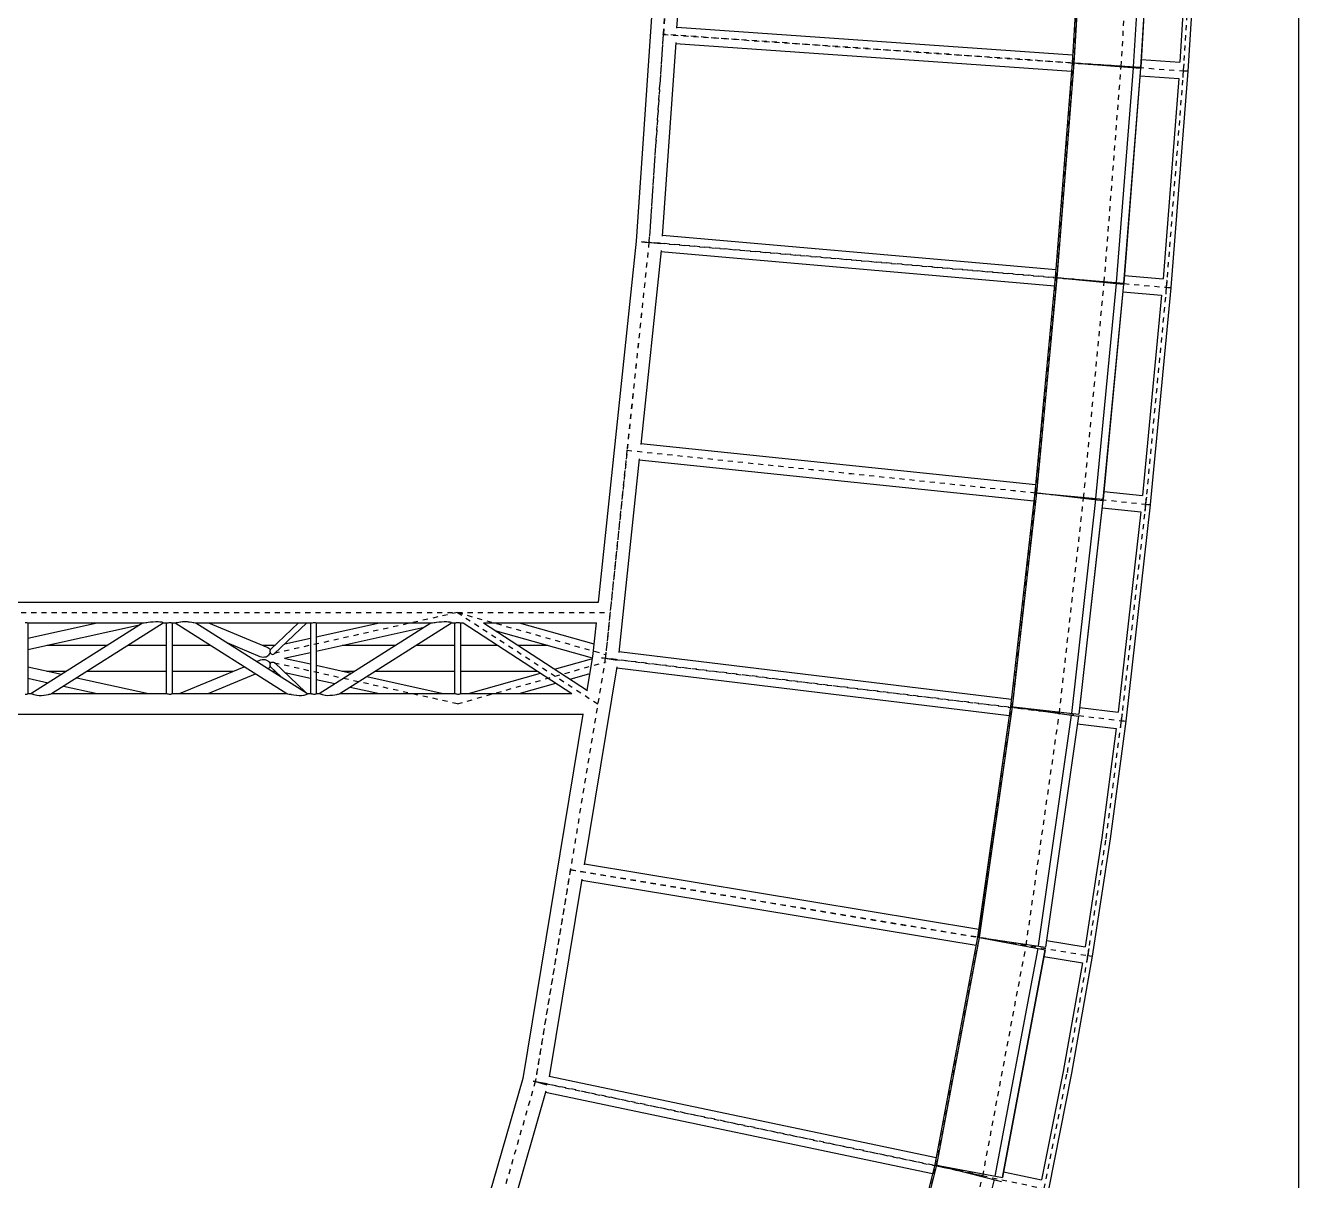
# Model space of a CAD drawing. Header units: millimetres. Extents: x 149919 to 150445, y 136651 to 136866.
# Drawn here: x 150419.45 to 150444.54, y 136715.48 to 136738.25 of the extents above; entities that cross this region are included whole.
import ezdxf

# ---------------------------------------------------------------- set-up
doc = ezdxf.new("R2010")
doc.units = ezdxf.units.MM
doc.header["$LTSCALE"] = 0.25
doc.linetypes.add('CENTER', pattern=[50.8, 31.75, -6.35, 6.35, -6.35])
doc.linetypes.add('XKITLINE00', pattern=[0])

# ---------------------------------------------------------------- blocks, each defined once
blk = doc.blocks.new('çatıı')
at = {"color": 8, "linetype": 'CENTER'}
for p, q in [((29049.3, 9180.3), (28992.7, 8360.3)), ((29049.3, 9180.3), (28992.7, 8360.3)), ((29049.3, 9180.3), (29020.6, 8770.3)), ((29830, 8713.7), (29856.1, 9137.4)), ((29923.4, 8707.2), (29949.5, 9132.6)), ((30046.6, 8698.5), (30072.9, 9126.1)), ((29020.6, 8770.3), (28992.7, 8360.3)), ((29923.4, 8707.2), (29020.6, 8770.3)), ((29020.6, 8770.3), (30046.6, 8698.5)), ((29796.8, 8290.3), (29830, 8713.7)), ((29890.1, 8282.2), (29923.4, 8707.2)), ((30013.1, 8271.5), (30046.6, 8698.5)), ((28992.7, 8360.3), (28906.7, 7540.3)), ((28992.7, 8360.3), (28906.7, 7540.3)), ((28992.7, 8360.3), (28949.3, 7950.3)), ((29890.1, 8282.2), (28992.7, 8360.3)), ((28992.7, 8360.3), (30013.1, 8271.5)), ((29756.4, 7866.3), (29796.8, 8290.3)), ((29849.5, 7856.6), (29890.1, 8282.2)), ((29972.3, 7843.9), (30013.1, 8271.5)), ((28949.3, 7950.3), (28906.7, 7540.3)), ((28949.3, 7950.3), (29849.5, 7856.6)), ((28949.3, 7950.3), (29972.3, 7843.9)), ((29708.9, 7444.5), (29756.4, 7866.3)), ((29801.6, 7431.8), (29849.5, 7856.6)), ((29924.2, 7417), (29972.3, 7843.9)), ((27695.3, 7630.3), (28916, 7630.3)), ((28615.3, 7630.3), (28245.2, 7547.8)), ((28615.3, 7630.3), (28906.7, 7547.8)), ((28615.3, 7630.3), (28891.7, 7450.3)), ((28615.3, 7450.3), (28245.2, 7532.8)), ((28615.3, 7450.3), (28906.7, 7532.8)), ((28906.7, 7540.3), (28768.7, 6705.8)), ((28906.7, 7540.3), (28768.7, 6705.8)), ((28906.7, 7540.3), (28837.7, 7123.1)), ((29801.6, 7431.8), (28906.7, 7540.3)), ((28906.7, 7540.3), (29924.2, 7417)), ((29643.8, 6989.6), (29708.9, 7444.5)), ((29736.2, 6974.3), (29801.6, 7431.8)), ((29893.7, 7185.2), (29924.2, 7417)), ((29858.1, 6954.1), (29893.7, 7185.2)), ((28837.7, 7123.1), (28768.7, 6705.8)), ((29736.2, 6974.3), (28837.6, 7123.1)), ((28837.7, 7123.1), (29858.1, 6954.1)), ((29559.5, 6541.1), (29643.8, 6989.6)), ((29650.8, 6519.9), (29736.2, 6974.3)), ((29817.4, 6723.8), (29858.1, 6954.1)), ((28768.7, 6705.8), (28538.4, 5903.8)), ((28768.7, 6705.8), (28538.4, 5903.8)), ((28768.7, 6705.8), (28653.5, 6304.8)), ((29650.8, 6519.9), (28768.7, 6705.8)), ((28768.7, 6705.8), (29771.6, 6494.5)), ((29771.6, 6494.5), (29817.4, 6723.8)), ((29442.8, 6077.5), (29559.5, 6541.1)), ((29532.9, 6051.8), (29650.8, 6519.9))]:
    blk.add_line(p, q, dxfattribs=at)
at = {"color": 8, "linetype": 'XKITLINE00'}
for p, q in [((29073.7, 9164.8), (29047.3, 8782.6)), ((29852.7, 9137.6), (29826.7, 8713.9)), ((29852.8, 9137.5), (29826.8, 8713.9)), ((29856.1, 9137.4), (29830, 8713.7)), ((29973.1, 9130.2), (29947.1, 8706.5)), ((29987.4, 9129.3), (29961.4, 8705.6)), ((29987.9, 9129.3), (29961.9, 8705.6)), ((30063.5, 9110.5), (30039.2, 8715.2)), ((30081.3, 9125.6), (30055, 8698)), ((29016.2, 9070), (28967.4, 8362.5)), ((29047.5, 8784.6), (29827.6, 8730)), ((29047.5, 8784.6), (29827.6, 8730)), ((29045.4, 8754.4), (29019, 8372.2)), ((29045.2, 8752.4), (29825.4, 8697.8)), ((29045.2, 8752.4), (29825.4, 8697.8)), ((29826.7, 8714), (29793.5, 8290.6)), ((29826.8, 8713.9), (29793.6, 8290.6)), ((29830, 8713.7), (29796.8, 8290.3)), ((29826.7, 8714), (29961.7, 8703.4)), ((29826.7, 8713.9), (29961.9, 8705.6)), ((29826.8, 8713.9), (29826.8, 8713.9)), ((29826.8, 8713.9), (29826.8, 8713.9)), ((29962.8, 8720.6), (30039.2, 8715.3)), ((30046.4, 8707.6), (30046.1, 8704.8)), ((30046.7, 8710), (30046.4, 8707.6)), ((30046.7, 8709.6), (30046.4, 8707.3)), ((30047, 8712), (30046.7, 8710)), ((30047, 8711.5), (30046.7, 8709.6)), ((30047, 8712.3), (30047, 8712)), ((30047, 8711.7), (30047, 8711.5)), ((29946.9, 8704.5), (29913.7, 8281.2)), ((29961.3, 8703.4), (29928.1, 8280)), ((29961.7, 8703.4), (29928.5, 8280)), ((29960.6, 8688.4), (30037, 8683)), ((30037, 8683.1), (30006, 8288.3)), ((30055, 8697.9), (30021.5, 8270.9)), ((30045.2, 8692.4), (30045.1, 8689.7)), ((30045.2, 8690), (30045.1, 8687.6)), ((30045.1, 8689.7), (30045.1, 8687.2)), ((30045.1, 8687.6), (30045.2, 8685.6)), ((30045.1, 8687.2), (30045.1, 8685.2)), ((30045.1, 8685.2), (30045.1, 8684.9)), ((30045.4, 8695.5), (30045.2, 8692.4)), ((30045.3, 8692.7), (30045.2, 8690)), ((30045.2, 8685.6), (30045.2, 8685.5)), ((30045.4, 8695.6), (30045.3, 8692.7)), ((30045.6, 8698.6), (30045.4, 8695.5)), ((30045.6, 8698.6), (30045.4, 8695.6)), ((30045.8, 8701.8), (30045.6, 8698.6)), ((30045.9, 8701.7), (30045.6, 8698.6)), ((30045.6, 8698.6), (30055, 8697.9)), ((30045.6, 8698.6), (30050.8, 8698.3)), ((30046.1, 8704.8), (30045.8, 8701.8)), ((30046.1, 8704.6), (30045.9, 8701.7)), ((30046.4, 8707.3), (30046.1, 8704.6)), ((30047.6, 8698.5), (30047.6, 8698.5)), ((30047.6, 8698.5), (30047.6, 8698.5)), ((30047.6, 8698.5), (30047.6, 8698.5)), ((30047.6, 8698.5), (30047.6, 8698.5)), ((30050.6, 8698.3), (30050.8, 8698.3)), ((30050.8, 8698.3), (30053.9, 8698.1)), ((30053.9, 8698.1), (30055, 8698)), ((28967.4, 8362.5), (28892.7, 7650.6)), ((28977.8, 8361.3), (28981.2, 8361.1)), ((28977.9, 8361.8), (28981.3, 8361.5)), ((28981.2, 8361.1), (28984.9, 8360.8)), ((28981.3, 8361.5), (28984.9, 8361.1)), ((28984.9, 8361.1), (28988.8, 8360.7)), ((28984.9, 8360.8), (28988.8, 8360.5)), ((28988.8, 8360.7), (29016.1, 8357.8)), ((28988.8, 8360.5), (29016.1, 8358.7)), ((28997.4, 8360), (28997.4, 8359.8)), ((28997.6, 8359.9), (28997.5, 8359.8)), ((29019.2, 8374.2), (29794.7, 8306.7)), ((29019.2, 8374.2), (29794.7, 8306.7)), ((29016.6, 8344), (28976.4, 7961.7)), ((29016.4, 8342), (29791.9, 8274.6)), ((29016.4, 8342), (29791.9, 8274.5)), ((29793.5, 8290.6), (29753, 7866.6)), ((29793.6, 8290.6), (29753.1, 7866.7)), ((29796.8, 8290.3), (29756.4, 7866.3)), ((29793.5, 8290.6), (29928.3, 8277.8)), ((29793.5, 8290.6), (29928.5, 8280)), ((29793.6, 8290.6), (29793.6, 8290.6)), ((29793.6, 8290.6), (29793.6, 8290.6)), ((29929.7, 8295), (30006, 8288.3)), ((30013.4, 8283), (30013.1, 8280.5)), ((30013.4, 8282.6), (30013.1, 8280.2)), ((30013.7, 8284.9), (30013.4, 8283)), ((30013.7, 8284.5), (30013.4, 8282.6)), ((30013.8, 8285.3), (30013.7, 8284.9)), ((30013.7, 8284.6), (30013.7, 8284.5)), ((29913.5, 8279.2), (29873.1, 7855.2)), ((29927.9, 8277.8), (29887.4, 7853.8)), ((29928.3, 8277.8), (29887.9, 7853.8)), ((29926.9, 8262.8), (30003.2, 8256.2)), ((30003.2, 8256.2), (29965.5, 7860.8)), ((30021.5, 8270.7), (29980.7, 7843.1)), ((30011.5, 8262.7), (30011.4, 8260.2)), ((30011.4, 8260.2), (30011.4, 8258.2)), ((30011.4, 8258.2), (30011.4, 8257.9)), ((30011.7, 8265.4), (30011.5, 8262.7)), ((30011.6, 8263), (30011.5, 8260.6)), ((30011.5, 8260.6), (30011.5, 8258.6)), ((30011.5, 8258.6), (30011.5, 8258.5)), ((30011.7, 8265.7), (30011.6, 8263)), ((30011.9, 8268.6), (30011.7, 8265.7)), ((30011.9, 8268.5), (30011.7, 8265.4)), ((30012.1, 8271.6), (30011.9, 8268.5)), ((30012.1, 8271.6), (30011.9, 8268.6)), ((30012.4, 8274.7), (30012.1, 8271.6)), ((30012.4, 8274.6), (30012.1, 8271.6)), ((30012.1, 8271.6), (30021.5, 8270.7)), ((30012.1, 8271.6), (30015.3, 8271.3)), ((30012.7, 8277.8), (30012.4, 8274.7)), ((30012.7, 8277.5), (30012.4, 8274.6)), ((30013.1, 8280.5), (30012.7, 8277.8)), ((30013.1, 8280.2), (30012.7, 8277.5)), ((30014.1, 8271.4), (30014.1, 8271.4)), ((30014.1, 8271.4), (30014.1, 8271.4)), ((30014.1, 8271.4), (30014.1, 8271.4)), ((30014.1, 8271.4), (30014.1, 8271.4)), ((30015.3, 8271.3), (30019, 8271.1)), ((30019, 8271.1), (30021.5, 8270.9)), ((28976.6, 7963.7), (29754.5, 7882.7)), ((28976.6, 7963.7), (29754.5, 7882.8)), ((28973.5, 7933.6), (28933.4, 7551.3)), ((28973.3, 7931.6), (29751.2, 7850.6)), ((28973.3, 7931.5), (29751.2, 7850.6)), ((29753, 7866.7), (29705.5, 7444.8)), ((29753.1, 7866.6), (29705.6, 7444.9)), ((29756.4, 7866.3), (29708.9, 7444.5)), ((29753, 7866.7), (29887.6, 7851.5)), ((29753, 7866.6), (29887.9, 7853.8)), ((29753.1, 7866.7), (29753.1, 7866.6)), ((29753.1, 7866.7), (29753.1, 7866.7)), ((29889.3, 7868.7), (29965.5, 7860.8)), ((29972.8, 7855.3), (29972.4, 7852.9)), ((29972.8, 7854.9), (29972.4, 7852.6)), ((29973.1, 7857.3), (29972.8, 7855.3)), ((29973.1, 7856.8), (29972.8, 7854.9)), ((29973.2, 7857.6), (29973.1, 7857.3)), ((29973.1, 7857), (29973.1, 7856.8)), ((29872.9, 7853.2), (29825.4, 7431.3)), ((29887.2, 7851.6), (29839.7, 7429.7)), ((29887.6, 7851.5), (29840.1, 7429.7)), ((29885.9, 7836.6), (29962.1, 7828.7)), ((29980.6, 7842.9), (29932.6, 7416)), ((29970.5, 7835), (29970.4, 7832.6)), ((29970.5, 7833), (29970.4, 7831)), ((29970.4, 7832.6), (29970.4, 7830.6)), ((29970.4, 7831), (29970.4, 7830.9)), ((29970.4, 7830.6), (29970.4, 7830.2)), ((29970.7, 7837.8), (29970.5, 7835)), ((29970.6, 7835.3), (29970.5, 7833)), ((29970.8, 7838), (29970.6, 7835.3)), ((29971, 7840.8), (29970.7, 7837.8)), ((29971, 7840.9), (29970.8, 7838)), ((29971.3, 7844), (29971, 7840.8)), ((29971.3, 7844), (29971, 7840.9)), ((29971.6, 7847.1), (29971.3, 7844)), ((29971.7, 7847), (29971.3, 7844)), ((29971.3, 7844), (29976.5, 7843.5)), ((29971.3, 7844), (29980.6, 7842.9)), ((29972, 7850.1), (29971.6, 7847.1)), ((29972, 7849.9), (29971.7, 7847)), ((29972.4, 7852.9), (29972, 7850.1)), ((29972.4, 7852.6), (29972, 7849.9)), ((29973.3, 7843.8), (29973.3, 7843.8)), ((29973.3, 7843.8), (29973.3, 7843.7)), ((29973.3, 7843.8), (29973.3, 7843.8)), ((29973.3, 7843.8), (29973.3, 7843.8)), ((29976.3, 7843.5), (29978.2, 7843.3)), ((29978.2, 7843.3), (29980.7, 7843.1)), ((29962.1, 7828.7), (29917.7, 7434)), ((27695.3, 7650.6), (28893.5, 7650.6)), ((27762.9, 7610.5), (27764.6, 7610.5)), ((27764.6, 7610.5), (27766.2, 7610.4)), ((27766.2, 7610.4), (27767.5, 7610.2)), ((27767.5, 7610.2), (27768, 7610)), ((27768, 7610), (27768.3, 7610)), ((27768.3, 7610), (27768.6, 7610)), ((27768.5, 7610), (27995.9, 7610)), ((27768.6, 7579.8), (27904.9, 7610)), ((27768.6, 7610), (27768.6, 7470.5)), ((27768.6, 7557.4), (27988.5, 7606.1)), ((27774.6, 7470.6), (27994.6, 7610)), ((27815.2, 7470.5), (28035.3, 7609.9)), ((27994.7, 7610), (27994.8, 7609.9)), ((27994.8, 7609.9), (27995.4, 7610)), ((27995.4, 7610), (27997.2, 7610)), ((27997.2, 7610), (27997.5, 7610.1)), ((27997.5, 7610.1), (28001, 7610.6)), ((28001, 7610.6), (28003.2, 7610.8)), ((28003.2, 7610.8), (28005.4, 7611.2)), ((28005.4, 7611.2), (28010.5, 7611.8)), ((28010.5, 7611.8), (28014.6, 7612.1)), ((28014.6, 7612.1), (28015.7, 7612.3)), ((28015.7, 7612.3), (28020.8, 7612.6)), ((28020.8, 7612.6), (28025.2, 7612.6)), ((28025.2, 7612.6), (28028.8, 7612.2)), ((28028.8, 7612.2), (28029, 7612.1)), ((28029, 7612.1), (28031.7, 7611.7)), ((28031.7, 7611.7), (28033.7, 7611.1)), ((28033.7, 7611.1), (28033.9, 7610.8)), ((28033.9, 7610.8), (28034.9, 7610.5)), ((28034.9, 7610.5), (28035.3, 7610)), ((28035.3, 7610), (28042.4, 7610)), ((28035.3, 7610), (28035.3, 7609.9)), ((28035.3, 7610), (28035.3, 7610)), ((28041.3, 7610), (28041.3, 7470.6)), ((28041.4, 7610), (28041.5, 7609.9)), ((28041.5, 7609.9), (28041.6, 7609.9)), ((28041.6, 7609.9), (28042.4, 7610)), ((28041.8, 7610), (28041.9, 7609.9)), ((28042.4, 7610), (28043.6, 7610)), ((28043.6, 7610), (28043.7, 7610.1)), ((28043.7, 7610.1), (28045.2, 7610.3)), ((28045.2, 7610.3), (28047, 7610.5)), ((28047, 7610.5), (28048.8, 7610.5)), ((28048.8, 7610.5), (28050.4, 7610.4)), ((28050.4, 7610.4), (28051.6, 7610.2)), ((28051.6, 7610.2), (28052.1, 7610)), ((28052.1, 7610), (28052.4, 7610)), ((28052.4, 7610), (28052.7, 7610)), ((28052.6, 7610), (28059.4, 7610)), ((28052.7, 7610), (28052.7, 7470.5)), ((28058.7, 7610), (28058.9, 7609.9)), ((28058.7, 7610), (28278.7, 7470.6)), ((28058.9, 7609.9), (28059.9, 7610)), ((28058.9, 7609.9), (28058.9, 7609.9)), ((28059.9, 7610), (28060.4, 7610.1)), ((28060.4, 7610.1), (28061.4, 7610.4)), ((28061.4, 7610.4), (28063.4, 7610.8)), ((28063.4, 7610.8), (28063.5, 7610.9)), ((28063.5, 7610.9), (28066.1, 7611.6)), ((28066.1, 7611.6), (28069.5, 7612.1)), ((28069.5, 7612.1), (28070.3, 7612.2)), ((28070.3, 7612.2), (28073.3, 7612.6)), ((28073.3, 7612.6), (28077.7, 7612.7)), ((28077.7, 7612.7), (28082.5, 7612.4)), ((28082.5, 7612.4), (28084.5, 7612.2)), ((28084.5, 7612.2), (28087.3, 7612)), ((28087.3, 7612), (28091.7, 7611.4)), ((28091.7, 7611.4), (28094.6, 7610.8)), ((28094.6, 7610.8), (28095.5, 7610.7)), ((28095.5, 7610.7), (28098.2, 7610.2)), ((28098.2, 7610.2), (28098.7, 7610.1)), ((28098.7, 7610.1), (28099.4, 7610)), ((28099.4, 7610), (28326.4, 7610)), ((28099.4, 7610), (28319.8, 7470.4)), ((28124.3, 7610), (28241.8, 7561.1)), ((28246.9, 7557.2), (28301.9, 7610)), ((28254.3, 7548.7), (28318.2, 7610)), ((28325.5, 7610), (28325.5, 7470.6)), ((28325.6, 7610), (28325.7, 7609.9)), ((28325.7, 7609.9), (28326.6, 7610)), ((28325.7, 7609.9), (28325.7, 7609.9)), ((28326, 7610), (28326, 7609.9)), ((28326.6, 7610), (28327.8, 7610.1)), ((28327.8, 7610.1), (28329.4, 7610.3)), ((28327.8, 7610.1), (28327.8, 7610.1)), ((28329.4, 7610.3), (28331.2, 7610.5)), ((28331.2, 7610.5), (28332.9, 7610.5)), ((28332.9, 7610.5), (28334.5, 7610.5)), ((28334.5, 7610.5), (28335.8, 7610.3)), ((28335.8, 7610.3), (28336.3, 7610.1)), ((28336.3, 7610.1), (28336.6, 7610)), ((28336.6, 7610), (28336.9, 7610)), ((28336.8, 7610), (28564, 7610)), ((28336.9, 7582.1), (28461.7, 7610)), ((28336.9, 7610), (28336.9, 7470.5)), ((28342.9, 7470.6), (28562.9, 7610)), ((28383.6, 7470.5), (28603.6, 7609.9)), ((28563, 7610), (28563.1, 7609.9)), ((28563.1, 7609.9), (28563.7, 7610)), ((28563.7, 7610), (28565.5, 7610.1)), ((28565.5, 7610.1), (28565.9, 7610.1)), ((28565.9, 7610.1), (28569.4, 7610.6)), ((28569.4, 7610.6), (28571.5, 7610.8)), ((28571.5, 7610.8), (28573.9, 7611.2)), ((28573.9, 7611.2), (28578.9, 7611.9)), ((28578.9, 7611.9), (28583, 7612.2)), ((28583, 7612.2), (28584.1, 7612.3)), ((28584.1, 7612.3), (28589.2, 7612.7)), ((28589.2, 7612.7), (28593.6, 7612.6)), ((28593.6, 7612.6), (28597.2, 7612.2)), ((28597.2, 7612.2), (28597.3, 7612.2)), ((28597.3, 7612.2), (28600.1, 7611.8)), ((28600.1, 7611.8), (28602, 7611.1)), ((28602, 7611.1), (28602.3, 7610.8)), ((28602.3, 7610.8), (28603.2, 7610.5)), ((28603.2, 7610.5), (28603.6, 7610.1)), ((28603.6, 7610.1), (28603.6, 7610)), ((28603.6, 7610), (28610.6, 7610)), ((28603.6, 7610), (28603.6, 7609.9)), ((28609.6, 7610), (28609.6, 7470.6)), ((28609.7, 7610), (28609.9, 7609.9)), ((28609.9, 7609.9), (28610.7, 7610)), ((28609.9, 7609.9), (28609.9, 7609.9)), ((28610.1, 7610), (28610.2, 7609.9)), ((28610.7, 7610), (28611.9, 7610.1)), ((28611.9, 7610.1), (28612, 7610.1)), ((28612, 7610.1), (28613.6, 7610.4)), ((28613.6, 7610.4), (28615.3, 7610.5)), ((28615.3, 7610.5), (28617.1, 7610.6)), ((28617.1, 7610.6), (28618.7, 7610.5)), ((28618.7, 7610.5), (28619.9, 7610.3)), ((28619.9, 7610.3), (28620.5, 7610.1)), ((28620.5, 7610.1), (28620.7, 7610)), ((28620.7, 7610), (28621, 7610)), ((28621, 7610), (28621, 7470.5)), ((28621, 7610), (28626.8, 7610)), ((28626.5, 7610), (28840.6, 7470.6)), ((28666.3, 7610.1), (28871.8, 7476.3)), ((28666.5, 7610), (28889.5, 7610)), ((28737, 7610), (28884.1, 7568.3)), ((28888.4, 7610), (28881.5, 7543.7)), ((28274.8, 7568.3), (28325.5, 7579.6)), ((28336.9, 7554.3), (28549.9, 7601.7)), ((28689.1, 7595.2), (28881, 7540.9)), ((27805.8, 7565.7), (27924.6, 7565.7)), ((27965.4, 7565.7), (28041.3, 7565.7)), ((28052.7, 7565.7), (28128.6, 7565.7)), ((28161, 7571), (28226, 7543.9)), ((28169.4, 7565.7), (28173.7, 7565.7)), ((28230.7, 7565.7), (28255.8, 7565.7)), ((28241.8, 7561.1), (28243.7, 7559.9)), ((28243.7, 7559.9), (28244, 7559.6)), ((28244, 7559.6), (28245.2, 7558.4)), ((28245.2, 7558.4), (28245.9, 7556.8)), ((28245.8, 7555.5), (28245.6, 7555.2)), ((28245.6, 7555.2), (28245.6, 7553.6)), ((28245.6, 7553.6), (28245.6, 7553.4)), ((28245.6, 7553.4), (28245.8, 7551.8)), ((28246, 7556.3), (28245.8, 7555.5)), ((28245.9, 7556.8), (28246, 7556.6)), ((28246, 7556.6), (28246.1, 7556.4)), ((28246.1, 7556.4), (28246.6, 7556.8)), ((28246.6, 7556.8), (28246.9, 7557.2)), ((28246.9, 7557.2), (28247, 7557.2)), ((28388.1, 7565.7), (28492.9, 7565.7)), ((28533.7, 7565.7), (28609.6, 7565.7)), ((28621, 7565.7), (28694.5, 7565.7)), ((28734.5, 7565.7), (28793.5, 7565.7)), ((28933.6, 7553.3), (29707.1, 7459.5)), ((28933.6, 7553.3), (29707.1, 7459.5)), ((28219.6, 7533.9), (28227.1, 7537)), ((28226, 7543.9), (28228.9, 7543)), ((28227.1, 7537), (28230.1, 7537.7)), ((28228.9, 7543), (28232, 7542.6)), ((28230.1, 7537.7), (28233.2, 7537.9)), ((28232, 7542.6), (28235, 7542.7)), ((28233.2, 7537.9), (28236.2, 7537.5)), ((28235, 7542.7), (28237.9, 7543.3)), ((28236.2, 7537.5), (28238.9, 7536.6)), ((28237.9, 7543.3), (28240.5, 7544.5)), ((28238.9, 7536.6), (28241.3, 7535.2)), ((28240.5, 7544.5), (28242.6, 7546.1)), ((28241.3, 7535.2), (28242.4, 7534.3)), ((28242.4, 7534.3), (28243.3, 7533.5)), ((28242.7, 7546.2), (28242.6, 7546.1)), ((28244.4, 7548), (28242.7, 7546.2)), ((28243.3, 7533.5), (28244.8, 7531.4)), ((28245.4, 7550), (28244.4, 7548)), ((28244.8, 7531.4), (28245.2, 7530.5)), ((28245.2, 7530.5), (28245.8, 7529.2)), ((28245.6, 7550.1), (28245.4, 7550)), ((28245.9, 7551.3), (28245.6, 7550.1)), ((28245.8, 7528.7), (28245.6, 7527.1)), ((28245.8, 7551.8), (28246, 7551)), ((28245.8, 7529.2), (28245.9, 7528.9)), ((28245.9, 7529.1), (28245.8, 7528.7)), ((28246.6, 7530.3), (28245.9, 7529.1)), ((28246, 7551), (28246.5, 7550.2)), ((28246.5, 7550.2), (28246.6, 7550)), ((28246.6, 7550), (28247.8, 7548.9)), ((28246.6, 7530.3), (28246.8, 7530.4)), ((28246.8, 7530.4), (28247.9, 7531.5)), ((28247.8, 7548.9), (28249.4, 7548.1)), ((28247.9, 7531.5), (28249.5, 7532.3)), ((28249.4, 7548.1), (28251.1, 7547.8)), ((28249.5, 7532.3), (28251.2, 7532.7)), ((28251.1, 7547.8), (28252.8, 7548)), ((28251.2, 7532.7), (28252.9, 7532.5)), ((28252.8, 7548), (28254.3, 7548.7)), ((28252.9, 7532.5), (28254.4, 7531.8)), ((28254.4, 7531.8), (28315.6, 7473.1)), ((28273.9, 7540.2), (28325.5, 7551.7)), ((28276.4, 7539.8), (28325.5, 7528.9)), ((28806.7, 7518.7), (28879.2, 7539.2)), ((28881.5, 7543.7), (28870.5, 7477.1)), ((28898.9, 7541.6), (28902.7, 7540.9)), ((28898.9, 7541.1), (28902.7, 7540.7)), ((28902.7, 7540.7), (28906.7, 7540.3)), ((28902.8, 7540.9), (28906.7, 7540.3)), ((28906.7, 7540.3), (28930, 7537.8)), ((28906.7, 7540.3), (28929.9, 7536.4)), ((28911.3, 7539.8), (28911.3, 7539.5)), ((28911.5, 7539.8), (28911.4, 7539.5)), ((27768.6, 7523.2), (27834.5, 7508.6)), ((27806, 7514.9), (27844.4, 7514.9)), ((27885.2, 7514.9), (28041.3, 7514.9)), ((28052.7, 7514.9), (28173.9, 7514.9)), ((28067.4, 7470.6), (28194.9, 7523.6)), ((28124.1, 7470.6), (28217.4, 7509.4)), ((28242, 7519.7), (28242.7, 7520)), ((28242.7, 7520), (28243.8, 7520.8)), ((28243.8, 7520.8), (28244.3, 7521.3)), ((28245.5, 7522.9), (28244.3, 7521.3)), ((28245.7, 7523.7), (28245.5, 7522.9)), ((28245.6, 7527.1), (28245.6, 7526.9)), ((28245.6, 7526.9), (28245.7, 7525.4)), ((28245.7, 7525.4), (28245.8, 7525)), ((28246, 7524.4), (28245.7, 7523.7)), ((28245.8, 7525), (28246, 7524.3)), ((28246, 7524.2), (28246.7, 7523.6)), ((28246.7, 7523.6), (28247, 7523.2)), ((28247, 7523.2), (28247.1, 7523.2)), ((28247, 7523.2), (28267.7, 7503.4)), ((28249.6, 7514.9), (28255.8, 7514.9)), ((28253.5, 7517), (28253.6, 7516.9)), ((28274.8, 7512.2), (28325.5, 7500.9)), ((28336.9, 7526.3), (28406.4, 7510.8)), ((28388.2, 7514.9), (28412.8, 7514.9)), ((28436.5, 7504.1), (28587, 7470.6)), ((28453.5, 7514.9), (28609.6, 7514.9)), ((28621, 7514.9), (28772.5, 7514.9)), ((28636.9, 7470.6), (28778.9, 7510.8)), ((28837.1, 7498.9), (28875.9, 7509.9)), ((28929.6, 7523.1), (28865, 7132.9)), ((28929.3, 7521.3), (29703, 7427.5)), ((28929.3, 7521.3), (29703, 7427.5)), ((27768.6, 7500.7), (27808.3, 7492)), ((27838.5, 7485.3), (27904.8, 7470.6)), ((27864.7, 7501.9), (28006, 7470.6)), ((28336.9, 7498.4), (28373.7, 7490.2)), ((28403.9, 7483.4), (28461.6, 7470.6)), ((28737.1, 7470.6), (28809.2, 7491)), ((27762.9, 7469.5), (27764.6, 7469.5)), ((27764.6, 7469.5), (27766.2, 7469.6)), ((27766.2, 7469.6), (27767.5, 7469.9)), ((27767.5, 7469.9), (27768, 7470.2)), ((27768, 7470.2), (27768.3, 7470.2)), ((27768.3, 7470.2), (27768.6, 7470.5)), ((27768.6, 7470.6), (27775.1, 7470.6)), ((27774.6, 7470.6), (27775, 7470.7)), ((27774.6, 7470.6), (27774.6, 7470.6)), ((27775, 7470.7), (27775.2, 7470.5)), ((27775.2, 7470.5), (27776.4, 7470.2)), ((27776.4, 7470.2), (27776.5, 7470.1)), ((27776.5, 7470.1), (27778.2, 7469.4)), ((27778.2, 7469.4), (27779.5, 7469.1)), ((27779.5, 7469.1), (27780.4, 7468.6)), ((27780.4, 7468.6), (27783.3, 7467.9)), ((27783.3, 7467.9), (27786.2, 7467.5)), ((27786.2, 7467.5), (27786.8, 7467.3)), ((27786.8, 7467.3), (27790.8, 7466.9)), ((27790.8, 7466.9), (27795.4, 7467)), ((27795.4, 7467), (27800.3, 7467.4)), ((27800.3, 7467.4), (27800.5, 7467.5)), ((27800.5, 7467.5), (27804.9, 7468)), ((27804.9, 7468), (27809.1, 7468.8)), ((27809.1, 7468.8), (27810.2, 7469.1)), ((27810.2, 7469.1), (27812.4, 7469.5)), ((27812.4, 7469.5), (27814.5, 7470.2)), ((27814.5, 7470.2), (27814.6, 7470.2)), ((27814.6, 7470.2), (27815.2, 7470.5)), ((27815.3, 7470.6), (28041.7, 7470.6)), ((28041.3, 7470.6), (28041.5, 7470.7)), ((28041.5, 7470.7), (28041.6, 7470.6)), ((28041.6, 7470.6), (28042.4, 7470.4)), ((28042.4, 7470.4), (28043.6, 7470.2)), ((28043.6, 7470.2), (28043.7, 7470.2)), ((28043.7, 7470.2), (28045.2, 7469.8)), ((28045.2, 7469.8), (28047, 7469.6)), ((28047, 7469.6), (28048.8, 7469.5)), ((28048.8, 7469.5), (28050.4, 7469.6)), ((28050.4, 7469.6), (28051.6, 7469.9)), ((28051.6, 7469.9), (28052.1, 7470.2)), ((28052.1, 7470.2), (28052.4, 7470.2)), ((28052.4, 7470.2), (28052.7, 7470.5)), ((28052.7, 7470.6), (28278.9, 7470.6)), ((28278.7, 7470.7), (28278.7, 7470.6)), ((28278.7, 7470.7), (28278.8, 7470.6)), ((28278.8, 7470.6), (28280.5, 7470.3)), ((28280.5, 7470.3), (28281.2, 7470.2)), ((28281.2, 7470.2), (28283.6, 7469.7)), ((28283.6, 7469.7), (28287.1, 7469.1)), ((28287.1, 7469.1), (28287.6, 7469)), ((28287.6, 7469), (28292.6, 7468.1)), ((28292.6, 7468.1), (28297.8, 7467.5)), ((28297.8, 7467.5), (28298.7, 7467.5)), ((28298.7, 7467.5), (28303, 7467)), ((28303, 7467), (28307.8, 7466.9)), ((28307.8, 7466.9), (28311.8, 7467.2)), ((28311.8, 7467.2), (28312.9, 7467.5)), ((28312.9, 7467.5), (28315, 7467.8)), ((28315, 7467.8), (28317.3, 7468.5)), ((28317.3, 7468.5), (28318.2, 7469.1)), ((28318.2, 7469.1), (28318.8, 7469.3)), ((28318.8, 7469.3), (28319.6, 7469.9)), ((28319.5, 7470.6), (28325.9, 7470.6)), ((28319.5, 7470.2), (28319.8, 7470.4)), ((28319.5, 7470.2), (28319.6, 7469.9)), ((28325.5, 7470.6), (28325.7, 7470.7)), ((28325.7, 7470.7), (28325.7, 7470.6)), ((28325.7, 7470.6), (28326.6, 7470.4)), ((28326.6, 7470.4), (28327.8, 7470.2)), ((28327.8, 7470.2), (28327.8, 7470.2)), ((28327.8, 7470.2), (28329.4, 7469.8)), ((28329.4, 7469.8), (28331.2, 7469.6)), ((28331.2, 7469.6), (28332.9, 7469.5)), ((28332.9, 7469.5), (28334.5, 7469.7)), ((28334.5, 7469.7), (28335.8, 7469.9)), ((28335.8, 7469.9), (28336.3, 7470.2)), ((28336.3, 7470.2), (28336.6, 7470.3)), ((28336.6, 7470.3), (28336.9, 7470.5)), ((28336.9, 7470.6), (28343.4, 7470.6)), ((28342.9, 7470.6), (28343.3, 7470.7)), ((28342.9, 7470.6), (28342.9, 7470.6)), ((28343.3, 7470.7), (28343.5, 7470.5)), ((28343.5, 7470.5), (28344.7, 7470.2)), ((28344.7, 7470.2), (28344.8, 7470.1)), ((28344.8, 7470.1), (28346.5, 7469.4)), ((28346.5, 7469.4), (28347.8, 7469.2)), ((28347.8, 7469.2), (28348.8, 7468.7)), ((28348.8, 7468.7), (28351.7, 7467.9)), ((28351.7, 7467.9), (28354.5, 7467.5)), ((28354.5, 7467.5), (28355.3, 7467.4)), ((28355.3, 7467.4), (28359.3, 7467)), ((28359.3, 7467), (28363.8, 7467.1)), ((28363.8, 7467.1), (28368.7, 7467.5)), ((28368.7, 7467.5), (28368.9, 7467.5)), ((28368.9, 7467.5), (28373.3, 7468.1)), ((28373.3, 7468.1), (28377.5, 7468.9)), ((28377.5, 7468.9), (28378.6, 7469.2)), ((28378.6, 7469.2), (28380.8, 7469.6)), ((28380.8, 7469.6), (28382.8, 7470.2)), ((28382.8, 7470.2), (28382.9, 7470.2)), ((28382.9, 7470.2), (28383.6, 7470.5)), ((28383.6, 7470.6), (28610.1, 7470.6)), ((28609.6, 7470.6), (28609.8, 7470.7)), ((28609.8, 7470.7), (28609.9, 7470.6)), ((28609.9, 7470.6), (28610.7, 7470.4)), ((28610.7, 7470.4), (28611.9, 7470.2)), ((28611.9, 7470.2), (28612, 7470.2)), ((28612, 7470.2), (28613.6, 7469.8)), ((28613.6, 7469.8), (28615.3, 7469.6)), ((28615.3, 7469.6), (28617.1, 7469.6)), ((28617.1, 7469.6), (28618.7, 7469.7)), ((28618.7, 7469.7), (28619.9, 7470)), ((28619.9, 7470), (28620.5, 7470.2)), ((28620.5, 7470.2), (28620.7, 7470.3)), ((28620.7, 7470.3), (28621, 7470.5)), ((28621, 7470.6), (28840.6, 7470.6)), ((27695.3, 7430), (28863.8, 7430)), ((28862.7, 7430), (28743.8, 6711.4)), ((29705.5, 7444.9), (29640.5, 6990)), ((29705.6, 7444.8), (29640.7, 6990.2)), ((29708.9, 7444.5), (29643.8, 6989.6)), ((29705.5, 7444.9), (29705.6, 7444.9)), ((29705.5, 7444.8), (29705.6, 7444.8)), ((29705.6, 7444.9), (29839.6, 7425.8)), ((29705.6, 7444.9), (29705.6, 7444.9)), ((29705.6, 7444.9), (29705.6, 7444.8)), ((29705.6, 7444.8), (29840.1, 7429.7)), ((29824.9, 7427.9), (29759.9, 6973)), ((29841.7, 7443.2), (29917.7, 7434)), ((29924.9, 7428.4), (29924.5, 7426)), ((29924.9, 7428), (29924.5, 7425.7)), ((29925.3, 7430.4), (29924.9, 7428.4)), ((29925.2, 7429.9), (29924.9, 7428)), ((29925.3, 7430.1), (29925.2, 7429.9)), ((29925.4, 7430.7), (29925.3, 7430.4)), ((29839.2, 7425.8), (29774.1, 6970.9)), ((29839.6, 7425.8), (29774.6, 6970.9)), ((29837.5, 7411.2), (29913.8, 7402)), ((29932.6, 7415.9), (29902, 7184)), ((29922.3, 7408.1), (29922.1, 7405.7)), ((29922.2, 7406.1), (29922.1, 7404.1)), ((29922.1, 7405.7), (29922.1, 7403.7)), ((29922.1, 7404.1), (29922.1, 7404)), ((29922.1, 7403.7), (29922.1, 7403.4)), ((29922.4, 7408.4), (29922.2, 7406.1)), ((29922.6, 7410.9), (29922.3, 7408.1)), ((29922.6, 7411.1), (29922.4, 7408.4)), ((29922.9, 7414), (29922.6, 7411.1)), ((29922.9, 7413.9), (29922.6, 7410.9)), ((29923.2, 7417.1), (29922.9, 7413.9)), ((29923.3, 7417.1), (29922.9, 7414)), ((29923.6, 7420.2), (29923.2, 7417.1)), ((29923.6, 7420.1), (29923.3, 7417.1)), ((29923.3, 7417.1), (29924.2, 7417)), ((29923.3, 7417.1), (29924.2, 7417)), ((29924, 7423.2), (29923.6, 7420.2)), ((29924, 7423), (29923.6, 7420.1)), ((29924.5, 7426), (29924, 7423.2)), ((29924.5, 7425.7), (29924, 7423)), ((29924.2, 7417), (29928.4, 7416.5)), ((29924.2, 7417), (29932.6, 7415.9)), ((29925.2, 7416.8), (29925.2, 7416.8)), ((29925.2, 7416.8), (29925.2, 7416.8)), ((29928.4, 7416.5), (29932.6, 7416)), ((29913.8, 7402), (29885.4, 7186.4)), ((29885.4, 7186.4), (29852.2, 6971.4)), ((29902, 7184), (29866.4, 6952.8)), ((28865.4, 7134.8), (29642.8, 7006.1)), ((28865.4, 7134.8), (29642.8, 7006.1)), ((28860.4, 7104.9), (28795.9, 6714.7)), ((28860.1, 7103), (29637.5, 6974.3)), ((28860.1, 7103), (29637.5, 6974.3)), ((29640.5, 6990.2), (29556.2, 6541.8)), ((29640.6, 6990), (29556.3, 6541.8)), ((29643.8, 6989.6), (29559.5, 6541.1)), ((29640.5, 6990.2), (29640.7, 6990.2)), ((29640.5, 6990), (29640.6, 6990)), ((29640.7, 6990.2), (29640.6, 6990.1)), ((29640.6, 6990.1), (29640.6, 6990)), ((29640.6, 6990), (29774.6, 6970.9)), ((29640.7, 6990.2), (29773.7, 6965.2)), ((29776.5, 6984), (29852.2, 6971.5)), ((29759.1, 6967.9), (29674.7, 6519.4)), ((29773.2, 6965.2), (29688.8, 6516.7)), ((29773.7, 6965.2), (29689.3, 6516.6)), ((29771.2, 6952.1), (29847, 6939.6)), ((29866.4, 6952.8), (29825.6, 6722.3)), ((29856.6, 6951.3), (29856.2, 6948.4)), ((29856.6, 6951.2), (29856.2, 6948.2)), ((29857.1, 6954.3), (29856.6, 6951.2)), ((29857.1, 6954.3), (29856.6, 6951.3)), ((29857.6, 6957.4), (29857.1, 6954.3)), ((29857.6, 6957.3), (29857.1, 6954.3)), ((29857.1, 6954.3), (29866.4, 6952.8)), ((29857.1, 6954.3), (29866.4, 6952.8)), ((29858.2, 6960.4), (29857.6, 6957.4)), ((29858.2, 6960.2), (29857.6, 6957.3)), ((29858.7, 6963.1), (29858.2, 6960.4)), ((29858.7, 6962.8), (29858.2, 6960.2)), ((29859.2, 6965.5), (29858.7, 6963.1)), ((29859.2, 6965.1), (29858.7, 6962.8)), ((29859.7, 6967.5), (29859.2, 6965.5)), ((29859.7, 6967), (29859.2, 6965.1)), ((29859.8, 6967.8), (29859.7, 6967.5)), ((29859.7, 6967.2), (29859.7, 6967)), ((29847, 6939.6), (29809.1, 6725.4)), ((29855.5, 6943), (29855.3, 6941)), ((29855.3, 6941), (29855.3, 6940.6)), ((29855.6, 6943.4), (29855.4, 6941.4)), ((29855.4, 6941.4), (29855.4, 6941.3)), ((29855.8, 6945.4), (29855.5, 6943)), ((29855.9, 6945.7), (29855.6, 6943.4)), ((29856.2, 6948.2), (29855.8, 6945.4)), ((29856.2, 6948.4), (29855.9, 6945.7)), ((29809.1, 6725.4), (29766.6, 6512)), ((28743.8, 6711.4), (28542.6, 6010.6)), ((28764.7, 6706.5), (28791.8, 6702)), ((28764.8, 6706.9), (28791.3, 6699.3)), ((28773.3, 6705.1), (28773.1, 6704.5)), ((28773.4, 6705), (28773.3, 6704.5)), ((28796.2, 6716.5), (29558.8, 6555.8)), ((28796.2, 6716.5), (29558.8, 6555.8)), ((29825.6, 6722.3), (29779.9, 6492.7)), ((28789.6, 6686.7), (28681.9, 6311.5)), ((28789.1, 6685), (29551.8, 6524.3)), ((28789.1, 6685), (29551.8, 6524.3)), ((29556.2, 6541.8), (29439.6, 6078.5)), ((29556.3, 6541.7), (29439.7, 6078.5)), ((29559.5, 6541.1), (29442.8, 6077.5)), ((29556.3, 6541.8), (29687.6, 6508.8)), ((29556.3, 6541.7), (29689.3, 6516.6)), ((29691.4, 6527.9), (29766.6, 6512)), ((29673.2, 6512.4), (29556.5, 6048.9))]:
    blk.add_line(p, q, dxfattribs=at)
for centre in [(29020.6, 8770.3), (29020.6, 8770.3), (29020.6, 8770.3), (29020.6, 8770.3), (29020.6, 8770.3), (29830, 8713.7), (29830, 8713.7), (29923.4, 8707.2), (29923.4, 8707.2), (29923.4, 8707.2), (30046.6, 8698.5), (30046.6, 8698.5), (30046.6, 8698.5), (28992, 8360.3), (28992.7, 8360.3), (28992.7, 8360.3), (28992.7, 8360.3), (28992.7, 8360.3), (28992.7, 8360.3), (28992.7, 8360.3), (28992.7, 8360.3), (28992.7, 8360.3), (28992.7, 8360.3), (29796.8, 8290.3), (29796.8, 8290.3), (29890.1, 8282.2), (29890.1, 8282.2), (29890.1, 8282.2), (30013.1, 8271.5), (30013.1, 8271.5), (30013.1, 8271.5), (28949.3, 7950.3), (28949.3, 7950.3), (28949.3, 7950.3), (28949.3, 7950.3), (28949.3, 7950.3), (29756.4, 7866.3), (29756.4, 7866.3), (29849.5, 7856.6), (29849.5, 7856.6), (29849.5, 7856.6), (29972.3, 7843.9), (29972.3, 7843.9), (29972.3, 7843.9), (28615.3, 7630.3), (28615.3, 7630.3), (28615.3, 7630.3), (28916, 7630.3), (28245.2, 7547.8), (28245.2, 7532.8), (28906.7, 7547.8), (28906.7, 7540.3), (28906.7, 7540.3), (28906.7, 7540.3), (28906.7, 7540.3), (28906.7, 7540.3), (28906.7, 7540.3), (28906.7, 7540.3), (28906.7, 7540.3), (28906.7, 7540.3), (28906.7, 7540.3), (28906.7, 7532.8), (28615.3, 7450.3), (28615.3, 7450.3), (28891.7, 7450.3), (29708.9, 7444.5), (29708.9, 7444.5), (29801.6, 7431.8), (29801.6, 7431.8), (29801.6, 7431.8), (29924.2, 7417), (29924.2, 7417), (29924.2, 7417), (29893.7, 7185.2), (29893.7, 7185.2), (28837.7, 7123.1), (28837.7, 7123.1), (28837.7, 7123.1), (28837.6, 7123.1), (28837.7, 7123.1), (29643.8, 6989.6), (29643.8, 6989.6), (29736.2, 6974.3), (29736.2, 6974.3), (29736.2, 6974.3), (29858.1, 6954.1), (29858.1, 6954.1), (29858.1, 6954.1), (28768.7, 6705.8), (28768.7, 6705.8), (28768.7, 6705.8), (28768.7, 6705.8), (28768.7, 6705.8), (28768.7, 6705.8), (28768.7, 6705.8), (28768.7, 6705.8), (28768.7, 6705.8), (28768.7, 6705.8), (29817.4, 6723.8), (29817.4, 6723.8), (29559.5, 6541.1), (29559.5, 6541.1), (29650.8, 6519.9), (29650.8, 6519.9), (29650.8, 6519.9)]:
    blk.add_circle(centre, 0.05, dxfattribs=at)

msp = doc.modelspace()

# ---------------------------------------------------------------- linework, layer by layer
msp.add_lwpolyline([(150191.663, 136865.525), (150444.543, 136865.525), (150444.543, 136651.486), (150191.663, 136651.486)], close=True)

# ---------------------------------------------------------------- block references
at = {"xscale": 0.009999943142843078, "yscale": 0.009999943142843078, "zscale": 0.009999943142843078}
msp.add_blockref('çatıı', (150141.814, 136650.373), dxfattribs=at)

doc.saveas('drawing.dxf')
